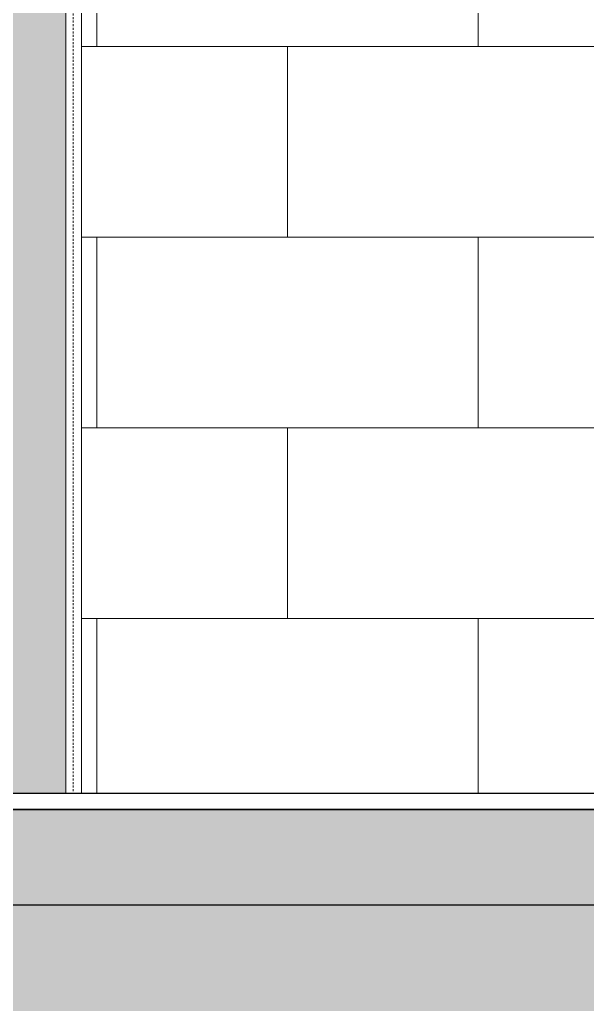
# Model space of a CAD drawing. Header units: inches. Extents: x 21408 to 98131, y -290 to 853.
# Drawn here: x 35973.7 to 36009.4, y -12.3 to 49.7 of the extents above; entities that cross this region are included whole.
import ezdxf

# ---------------------------------------------------------------- set-up
doc = ezdxf.new("R2010")
doc.units = ezdxf.units.IN
doc.header["$MEASUREMENT"] = 0
doc.linetypes.add('Grid Line 1_2_', pattern=[0.8749999999999999, 0.4999999999999999, -0.125, 0.125, -0.125])
doc.linetypes.add('Hidden 1_8_', pattern=[0.1875, 0.125, -0.06249999999999999])
for name, color, linetype, lineweight in [('A-FLOR', 192, 'Continuous', 9), ('A-FLOR-LEVL', 51, 'Continuous', 9), ('A-FLOR-PATT', 8, 'Continuous', 25), ('A-WALL-PATT', 111, 'Continuous', 25), ('C-TOPO', 7, 'Continuous', 9), ('I-WALL', 2, 'Continuous', 9), ('S-COLS', 52, 'Continuous', 9)]:
    doc.layers.add(name, color=color, linetype=linetype, lineweight=lineweight)

# ---------------------------------------------------------------- blocks, each defined once
blk = doc.blocks.new('Locker Rooms and Restrooms_rvt-4-Building Section - East_West looking South')
at = {"layer": 'A-WALL-PATT', "lineweight": 9}
h = blk.add_hatch(dxfattribs=at)
h.set_pattern_fill('FP_55', color=27, style=0, pattern_type=2)
h.set_pattern_definition([(0, (-86973.493, 12), (-48, 24), [48, 0, 0, 0]), (90, (-86949.493, 0), (-48, 2.939152317953648e-15), [12, -12]), (90, (-86961.493, 12), (-48, 2.939152317953648e-15), [12, -12]), (90, (-86937.493, 12), (-48, 2.939152317953648e-15), [12, -12]), (0, (-86973.493, 24), (-48, 24), [48, 0, 0, 0]), (90, (-86925.493, 0), (-48, 2.939152317953648e-15), [12, -12])])
h.paths.add_polyline_path([(-25521.66250732252, 1.000000000000455), (-25482.26522535242, 1.000000000000455), (-25482.26522535242, 96.19668249214281), (-25561.76522535241, 96.19668249214281), (-25561.76522535241, 1.000000000000455), (-25556.75525732251, 1.000000000000455)], flags=0)
h.paths.add_polyline_path([(-25504.11613232251, 26.43753689481309), (-25529.10105628207, 26.43753689481309), (-25529.10105628207, 42.68753689481263), (-25497.10105628207, 42.68753689481263), (-25497.10105628207, 26.43753689481309)], flags=0)
blk = doc.blocks.new('Struct_Xcel_Sports Complex_rvt-4-Building Section - East_West looking South')
at = {"layer": 'A-FLOR-PATT', "lineweight": 9}
h = blk.add_hatch(dxfattribs=at)
h.set_pattern_fill('FP_56', style=0, pattern_type=2)
h.set_pattern_definition([(49.99999999999999, (-87573.42, 98.42), (55.08540092433552, -4.819842010399984), [5.76, -63.36]), (355, (-87573.42, 98.42), (-10.65568887076341, 57.76853117995548), [4.608000000000001, -50.688]), (100.451, (-87568.829, 98.01799999999999), (44.42946763329039, 52.94866132228842), [4.895, -53.848]), (46.184, (-87573.42, 113.78), (81.96444173651602, -12.71212223907837), [8.64, -95.04]), (96.636, (-87566.59, 112.721), (71.78149636030851, 74.81237833590787), [7.343, -80.77199999999999]), (351.184, (-87573.42, 113.78), (71.78194683429966, 74.81243234033883), [6.912000000000001, -76.032]), (21, (-87565.74, 109.94), (45.84207144938917, -30.92146111083851), [5.76, -63.36]), (326, (-87565.74, 109.94), (18.68706418402729, 55.69147629738364), [4.608000000000001, -50.688]), (71.45100000000001, (-87561.92, 107.363), (64.52890835799828, 24.77010932808051), [4.895, -53.848]), (37.50000000000001, (-87573.42, 98.42), (0.933894640541661, 25.56681620382889), [2.534, -47.53899999999999, 2.534, -48.922, -50.88]), (37.50000000000001, (-87573.42, 98.42), (0.933894640541661, 25.56681620382889), [-101.53, 2.534, -48.346]), (7.499999999999999, (-87573.42, 98.42), (20.20403996418253, 30.29130269773347), [2.534, -26.803, 2.534, -46.387, -19.392]), (7.499999999999999, (-87573.42, 98.42), (20.20403996418253, 30.29130269773347), [-78.259, 2.534, -16.858]), (327.5, (-87590.546, 98.42), (40.99778450279307, -1.732402627145404), [2.534, -16.666, 2.534, -57.37, -79.488]), (327.5, (-87590.546, 98.42), (40.99778450279307, -1.732402627145404), [-79.104, 2.534, -76.954]), (317.5, (-87598.226, 98.42), (44.78888311775997, 7.687838582048734), [2.534, -22.426, 2.534, -37.248, -56.448]), (317.5, (-87598.226, 98.42), (44.78888311775997, 7.687838582048734), [-64.742, 2.534, -53.91399999999999])])
h.paths.add_polyline_path([(-26273.39022535241, -5.999999999999999), (-22066.14022535248, -5.999999999999999), (-22066.14022535248, 0), (-26273.39022535241, 0), (-26273.39022535241, -1.695743620673511)], flags=0)
at = {"layer": 'A-FLOR', "color": 250, "lineweight": 25}
for p, q in [((-22066.14022535249, 0), (-26273.39022535241, 0)), ((-26273.39022535241, -5.999999999999999), (-22066.14022535249, -5.999999999999999))]:
    blk.add_line(p, q, dxfattribs=at)
blk = doc.blocks.new('C-Channel-Column - C10X25-1255484-Building Section - East_West looking South')
at = {"layer": 'S-COLS', "linetype": 'Hidden 1_8_'}
blk.add_line((-25562.29122535241, 96.67968749999538), (-25562.29122535241, 1.000000000000295), dxfattribs=at)

msp = doc.modelspace()

# ---------------------------------------------------------------- hatches: boundary and pattern name
at = {"layer": 'A-WALL-PATT', "lineweight": 9}
h = msp.add_hatch(dxfattribs=at)
h.set_pattern_fill('FP_44', color=256, style=0, pattern_type=2)
h.set_pattern_definition([(90, (-86458.868, -1108), (-193, -193), [48, -145]), (180, (-86458.868, -1108), (-2.363568322354392e-14, -193), [96.25, -96.75]), (270, (-86555.118, -1060), (-193, -193), [48, -145]), (180, (-86458.868, -1060), (-2.363568322354392e-14, -193), [96.25, -96.75]), (270, (-86555.368, -1060), (-193, -193), [48, -145]), (180, (-86555.368, -1060), (-2.363568322354392e-14, -193), [96.25, -96.75]), (90, (-86651.618, -1108), (-193, -193), [48, -145]), (180, (-86555.368, -1108), (-2.363568322354392e-14, -193), [96.25, -96.75]), (90, (-86506.868, -1059.75), (-193, -193), [48, -145]), (180, (-86458.618, -1059.75), (-2.363568322354392e-14, -193), [48.25, -144.75]), (180, (-86458.618, -1011.75), (-2.363568322354392e-14, -193), [48.25, -144.75]), (90, (-86603.368, -1059.75), (-193, -193), [48, -145]), (180, (-86507.118, -1059.75), (-2.363568322354392e-14, -193), [96.25, -96.75]), (270, (-86507.118, -1011.75), (-193, -193), [48, -145]), (180, (-86507.118, -1011.75), (-2.363568322354392e-14, -193), [96.25, -96.75]), (180, (-86603.618, -1059.75), (-2.363568322354392e-14, -193), [48, -145]), (270, (-86603.618, -1011.75), (-193, -193), [48, -145]), (180, (-86603.618, -1011.75), (-2.363568322354392e-14, -193), [48, -145]), (90, (-86458.868, -1011.5), (-193, -193), [48, -145]), (180, (-86458.868, -1011.5), (-2.363568322354392e-14, -193), [96.25, -96.75]), (270, (-86555.118, -963.5), (-193, -193), [48, -145]), (180, (-86458.868, -963.5), (-2.363568322354392e-14, -193), [96.25, -96.75]), (270, (-86555.368, -963.5), (-193, -193), [48, -145]), (180, (-86555.368, -963.5), (-2.363568322354392e-14, -193), [96.25, -96.75]), (270, (-86651.618, -963.5), (-193, -193), [48, -145]), (180, (-86555.368, -1011.5), (-2.363568322354392e-14, -193), [96.25, -96.75]), (90, (-86506.868, -963.25), (-193, -193), [48, -145]), (180, (-86458.618, -963.25), (-2.363568322354392e-14, -193), [48.25, -144.75]), (180, (-86458.618, -915.25), (-2.363568322354392e-14, -193), [48.25, -144.75]), (90, (-86603.368, -963.25), (-193, -193), [48, -145]), (180, (-86507.118, -963.25), (-2.363568322354392e-14, -193), [96.25, -96.75]), (270, (-86507.118, -915.25), (-193, -193), [48, -145]), (180, (-86507.118, -915.25), (-2.363568322354392e-14, -193), [96.25, -96.75]), (180, (-86603.618, -963.25), (-2.363568322354392e-14, -193), [48, -145]), (270, (-86603.618, -915.25), (-193, -193), [48, -145]), (180, (-86603.618, -915.25), (-2.363568322354392e-14, -193), [48, -145])])
h.paths.add_polyline_path([(36873.8987797132, 1.000000000000455), (36909.33756019965, 1.000000000000455), (36909.33756019965, 98.24999999999112), (36914.71275903417, 98.27314087074204), (36862.88027775148, 154.5000000001541), (36859.54016103105, 154.5000000001541), (36721.46256019965, 4.687182379380146), (36721.46256019965, 1.000000000000455), (36873.30188764147, 1.000000000000455)], flags=0)
h.paths.add_polyline_path([(36421.96256019965, 1.000000000000455), (36421.96256019965, 154.5000000001541), (36142.46256019965, 154.5000000001541), (36142.46256019965, 1.000000000000455), (36378.58756019965, 1.000000000000455), (36378.58756019965, 98.24999999998975), (36420.58756019967, 98.24999999998975), (36420.58756019967, 1.000000000000455)], flags=0)
h.paths.add_polyline_path([(36057.08756019965, 1.000000000000455), (36132.46256019965, 1.000000000000455), (36132.46256019965, 154.5000000001541), (35953.17886453708, 154.5000000001541), (35953.17886453708, 113.9999999999863), (35922.65469289028, 113.9285915775483), (35922.13890841637, 113.3475659712117), (35922.08755810907, 113.2778223592206), (35921.25416489031, 107.1129647830321), (35921.11992206846, 104.3854613443791), (35921.10466891127, 101.3124999999902), (35913.17886453711, 101.3124999999902), (35913.21117931229, 105.7220063793272), (35912.95300925985, 109.0472636222514), (35912.10809159403, 113.4338058812016), (35911.94272736706, 113.5848784528973), (35911.62400863963, 113.9999999999863), (35881.17886453708, 113.9999999999863), (35881.17886453708, 154.5000000001541), (35852.96256019965, 154.5000000001541), (35852.96256019965, 1.000000000000455), (35976.58756019965, 1.000000000000455), (35976.58756019965, 98.24999999998975), (36057.08756019965, 98.24999999998975), (36057.08756019965, 37.36525637932663)], flags=0)
h.paths.add_polyline_path([(35834.71886788934, 1.000000000000455), (35842.96256019965, 1.000000000000455), (35842.96256019965, 154.5000000001541), (35805.07219989606, 154.5000000001541), (35802.12684714189, 154.1968022913101), (35799.65514169912, 153.521069768725), (35797.51777724089, 152.5780400069186), (35795.5332060741, 151.3294580269978), (35793.0761912883, 149.1314083903751), (35790.44478289814, 146.5000000002078), (35799.83756019964, 146.5000000002078), (35799.83756019964, 1.000000000000455), (35801.63654238795, 1.000000000000455)], flags=0)
h.paths.add_polyline_path([(36711.46256019965, 1.000000000000455), (36711.46256019965, 154.5000000001541), (36618.74625586213, 154.5000000001541), (36618.74625586213, 113.9999999999863), (36588.22208428474, 113.928591674507), (36587.72868161715, 113.1064708652625), (36587.57782215962, 112.5011346713325), (36586.90866226559, 108.2388370881399), (36586.68731339347, 104.3854613441219), (36586.67206023628, 101.3124999999902), (36578.7462558621, 101.3124999999902), (36578.77857063729, 105.7220063793272), (36578.52040058485, 109.0472636222514), (36577.68690301459, 113.3049788840094), (36577.17373765794, 113.9999999999863), (36546.74625586213, 114.0183915586785), (36546.74625586213, 154.5000000001541), (36431.96256019965, 154.5000000001541), (36431.96256019965, 1.000000000000455), (36619.83756019967, 1.000000000000455), (36619.83756019967, 98.24999999998975), (36696.46256019966, 98.24999999998975), (36696.46256019966, 1.000000000000455)], flags=0)
h.paths.add_polyline_path([(36721.46256019965, 6.162717273884708), (36858.18021963963, 154.5000000001541), (36721.46256019965, 154.5000000001541), (36721.46256019965, 6.18159489857362)], flags=0)
h.paths.add_polyline_path([(37956.56471572955, 98.24999999999112), (37964.3364167949, 98.24999999999112), (38016.18021963964, 154.5000000001541), (37879.46256019966, 154.5000000001541), (37879.46256019966, 98.24999999999112), (37947.79152822956, 98.24999999999112)], flags=0)
h.paths.add_polyline_path([(37589.96256019966, 98.24999999999112), (37869.46256019965, 98.24999999999112), (37869.46256019965, 154.5000000001541), (37589.96256019966, 154.5000000001541), (37589.96256019966, 115.4872563793269)], flags=0)
h.paths.add_polyline_path([(37974.11109072955, 98.24999999999112), (38072.71275903416, 98.27314087074545), (38020.88027775147, 154.5000000001541), (38017.54016103105, 154.5000000001541), (37965.6963693674, 98.24999999999112), (37973.00561746701, 98.24999999999112)], flags=0)
h.paths.add_polyline_path([(37579.96256019965, 98.24999999999112), (37579.96256019965, 154.5000000001541), (37300.46256019966, 154.5000000001541), (37300.46256019966, 98.24999999999112), (37561.77127822956, 98.24999999999112)], flags=0)
h.paths.add_polyline_path([(38719.83202822956, 98.24999999999112), (38739.96256019963, 98.24999999999112), (38739.96256019966, 176.0000000000002), (38726.49764213226, 175.9723222934462), (38727.21948424776, 173.2783708427448), (38727.35195517979, 172.2576458015648), (38727.46256019968, 169.1961313793269), (38727.38488997175, 125.205319686449), (38727.21948424791, 123.6013075159719), (38726.47502545295, 120.8582321344872), (38725.31896666027, 118.3796783586417), (38723.71927128962, 116.0950766036556), (38721.62586930921, 114.0380372440409), (38719.46256019972, 112.5232718980903), (38716.47756198071, 111.2220577641362), (38714.03378499183, 110.6046313793267), (38711.05884072956, 110.4149992355246), (38708.27869571697, 110.7314060038384), (38705.9902379065, 111.3445964260661), (38703.46256019971, 112.5232718980937), (38701.17795844474, 114.1229672687355), (38699.20584910981, 116.0950766036569), (38697.60615373917, 118.379678358639), (38696.31722619917, 121.3188223847051), (38695.64480085149, 124.0683391406378), (38695.5350160782, 125.2525063793266), (38695.46256019972, 128.1754117887737), (38695.46256019957, 170.5000000001546), (38695.70563615138, 173.2783708428287), (38696.41149853577, 176.0000000000002), (38633.35942635882, 175.9723222933644), (38633.35942635882, 154.5000000001541), (38458.46256019966, 154.5000000001541), (38458.46256019966, 98.24999999999112), (38702.28565322956, 98.24999999999112)], flags=0)
h.paths.add_polyline_path([(36916.08328480329, 98.24999999999112), (37000.96256019965, 98.24999999999112), (37000.96256019965, 154.5000000001541), (36864.2438441657, 154.5000000001541), (36916.06195936292, 98.27314087074204)], flags=0)
h.paths.add_polyline_path([(38123.25527822955, 98.24999999999112), (38158.96256019965, 98.24999999999112), (38158.96256019965, 154.5000000001541), (38022.2438441657, 154.5000000001541), (38074.08328480328, 98.24999999999112), (38088.16252822956, 98.24999999999112)], flags=0)
h.paths.add_polyline_path([(37010.96256019966, 98.24999999999112), (37290.46256019965, 98.24999999999112), (37290.46256019965, 154.5000000001541), (37010.96256019966, 154.5000000001541), (37010.96256019966, 102.5357628119723)], flags=0)
h.paths.add_polyline_path([(38448.46256019965, 98.24999999999112), (38448.46256019965, 154.5000000001541), (38168.96256019966, 154.5000000001541), (38168.96256019966, 98.24999999999112), (38403.99727822955, 98.24999999999112)], flags=0)
h.paths.add_polyline_path([(38666.58756019965, 116.8203181467413), (38626.58756019965, 116.8203181467413), (38626.58756019965, 134.8203181467413), (38666.58756019965, 134.8203181467413)], flags=0)
h.paths.add_polyline_path([(38747.96256019966, 146.2500000001037), (38747.9635601997, 146.2500000001037), (38747.96256019966, 149.6656313793269)], flags=0)
h.paths.add_polyline_path([(35517.61859072955, 146.5000000002078), (35553.46256019965, 146.5000000002078), (35553.46256019965, 176.0000000000002), (35275.96256019988, 176.0000000000002), (35275.96256019988, 146.5000000002078), (35508.84540322956, 146.5000000002078)], flags=0)
h.paths.add_polyline_path([(35563.46256019965, 146.5000000002078), (35564.80899572458, 146.5000000002078), (35564.80899572463, 170.5000000001512), (35565.05207167639, 173.2783708425218), (35565.75793406038, 176.0000000000002), (35563.46256019965, 175.9723222930622), (35563.46256019965, 149.6656313793269)], flags=0)
h.paths.add_polyline_path([(35596.80899572458, 146.5000000002078), (35745.18994890222, 146.5000000002078), (35772.04102822955, 173.2658595752721), (35775.1545898988, 176.0000000000002), (35595.8440776569, 175.972322293363), (35596.57727822955, 173.1908508026047), (35596.69839070458, 172.2576458029884), (35596.80899572434, 169.6976931896697), (35596.80899572458, 149.6656313793269)], flags=0)
h.paths.add_polyline_path([(35264.72232582464, 146.5000000002078), (35265.85318519976, 146.5000000002078), (35265.85318519976, 148.1364976000945), (35265.31772197261, 148.5858045965042), (35265.38802686742, 148.6695907074695), (35265.96256019975, 148.1364976000945), (35265.96256019975, 146.5000000002078), (35267.85318519839, 146.5000000002078), (35267.79240290483, 148.0625000002055), (35267.31772197125, 148.4608045965039), (35267.38802686606, 148.5445907074706), (35267.96256019839, 148.0625000002055), (35267.96256019989, 176.0000000000002), (35264.72232582464, 176.0000000000002), (35264.72232582464, 148.1364976000945)], flags=0)
at = {"layer": 'C-TOPO'}
h = msp.add_hatch(dxfattribs=at)
h.set_pattern_fill('FP_43', color=256, style=0, pattern_type=2)
h.set_pattern_definition([(0, (-87573.42, 98.42), (48, 48), [48, -48]), (0, (-87573.42, 116.42), (48, 48), [48, -48]), (0, (-87573.42, 134.42), (48, 48), [48, -48]), (90, (-87567.42, 140.42), (-48, 48), [48, -48]), (90, (-87549.42, 140.42), (-48, 48), [48, -48]), (90, (-87531.42, 140.42), (-48, 48), [48, -48])])
h.paths.add_polyline_path([(39526.96527822956, -79.81774362067311), (39556.11756019947, -79.81774362067311), (39556.11756019947, 0), (39483.21256019958, -3.062723408220335e-10), (39483.21256019958, -35.99999999999999), (39486.21256019959, -35.99999999999999), (39486.21256019959, -47.99999999999999), (39468.21256019959, -47.99999999999999), (39468.21256019959, -35.99999999999999), (39473.21256019959, -35.99999999999999), (39473.21256019959, -5.999999999999999), (35265.96256019965, -5.999999999999999), (35265.96256019965, -35.99999999999999), (35270.96256019965, -35.99999999999999), (35270.96256019965, -47.99999999999999), (35252.96256019965, -47.99999999999999), (35252.96256019965, -35.99999999999999), (35255.96256019964, -35.99999999999999), (35255.96256019964, -3.062723408220335e-10), (35175.46427822956, 0), (35175.46427822956, -79.81774362067311), (39510.63302603739, -79.81774362067311)], flags=0)

# ---------------------------------------------------------------- linework, layer by layer
at = {"layer": 'A-FLOR', "lineweight": 25}
for p, q in [((36935.9625601996, 1.000000000000007), (35558.46256019965, 1.000000000000007)), ((35558.46256019965, 0), (36935.9625601996, 0))]:
    msp.add_line(p, q, dxfattribs=at)
at = {"layer": 'A-FLOR-LEVL', "linetype": 'Grid Line 1_2_'}
msp.add_line((34982.02913090774, 0), (39860.71431237376, 0), dxfattribs=at)
at = {"layer": 'I-WALL'}
msp.add_line((35976.58756019965, 1.000000000000294), (35976.58756019965, 98.24999999998998), dxfattribs=at)
at = {"layer": 'S-COLS'}
msp.add_line((35977.58756019965, 1.00000000000029), (35977.58756019965, 96.67968749999538), dxfattribs=at)

# ---------------------------------------------------------------- block references
at = {"color": 170, "lineweight": 5}
for name in ['Locker Rooms and Restrooms_rvt-4-Building Section - East_West looking South', 'Struct_Xcel_Sports Complex_rvt-4-Building Section - East_West looking South']:
    msp.add_blockref(name, (61539.35278555207, 0), dxfattribs=at)
at = {"layer": 'S-COLS', "linetype": 'Hidden 1_8_'}
msp.add_blockref('C-Channel-Column - C10X25-1255484-Building Section - East_West looking South', (61539.35278555207, 0), dxfattribs=at)

doc.saveas('drawing.dxf')
